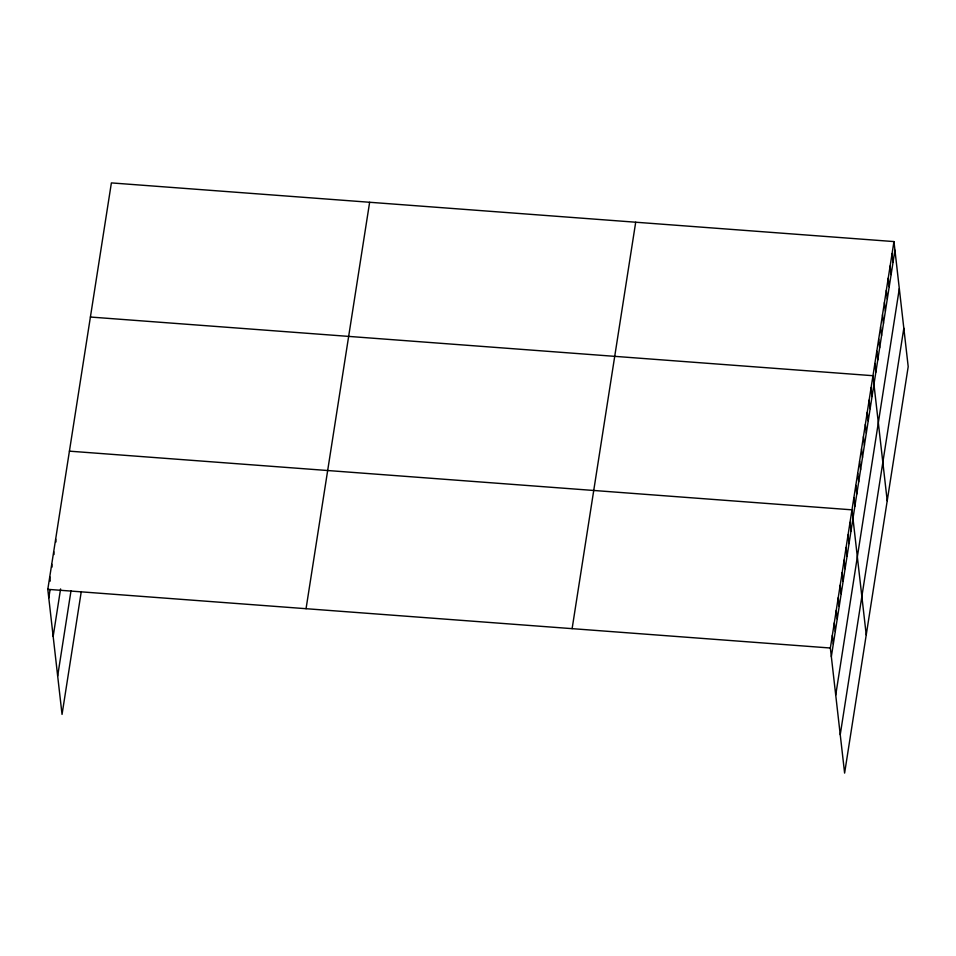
<?xml version="1.0" encoding="UTF-8"?>
<svg xmlns="http://www.w3.org/2000/svg" width="956" height="956" viewBox="0 0 956 956"><rect width="100%" height="100%" fill="white"/><g stroke="black" fill="none" stroke-linecap="round" stroke-linejoin="round"><path stroke-width="1.43" d="M81.272 591.585L62.044 714.419L47.8 589.338L111.386 182.907L893.956 241.581L908.2 366.662L844.614 773.093L830.358 648.013L893.956 241.581M48.78 597.954L50.094 589.577M53.166 636.385L60.587 588.932M57.671 675.988L70.995 590.832M306.051 608.709L369.637 202.278M572.118 628.654L635.704 222.222M831.35 656.629L894.936 250.197M835.723 695.06L899.309 288.628M840.24 734.662L903.826 328.231M90.402 317.034L872.971 375.708L887.216 500.777M69.418 451.16L851.987 509.835L866.232 634.904M47.8 589.338L830.358 648.013M892.044 253.782L893.024 262.398M890.132 265.971L891.112 274.587M888.232 278.16L889.211 286.776M886.32 290.361L887.299 298.977M884.408 302.55L885.387 311.166M882.508 314.739L883.487 323.355M880.596 326.94L881.575 335.556M878.683 339.129L879.675 347.745M876.783 351.318L877.763 359.934M874.871 363.519L875.851 372.135M871.059 387.897L872.039 396.513M869.147 400.098L870.127 408.714M867.247 412.287L868.227 420.903M865.335 424.476L866.315 433.092M863.423 436.677L864.415 445.293M861.523 448.866L862.503 457.482M859.611 461.055L860.591 469.671M857.711 473.256L858.691 481.872M855.799 485.445L856.779 494.061M853.887 497.634L854.867 506.25M850.015 522.394L850.995 531.01M848.056 534.954L849.036 543.57M846.084 547.513L847.064 556.129M844.124 560.085L845.104 568.701M842.152 572.644L843.132 581.26M840.193 585.203L841.172 593.819M838.221 597.763L839.213 606.379M836.261 610.334L837.241 618.95M834.289 622.894L835.281 631.51M832.329 635.453L833.309 644.069M55.663 539.088L55.986 541.968M53.691 551.66L54.026 554.528M51.732 564.219L52.054 567.087M49.76 576.779L50.262 581.093"/></g></svg>
